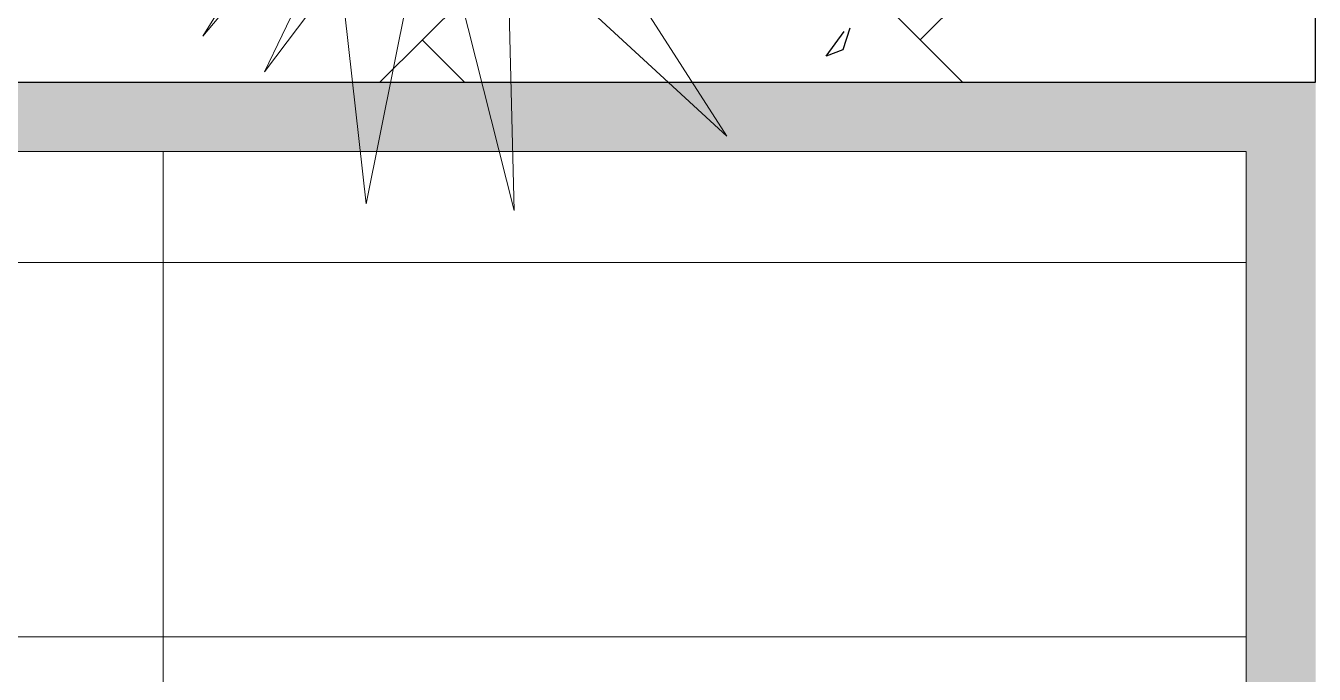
# Model space of a CAD drawing. Header units: millimetres. Extents: x -2729 to 15248, y -12439 to 5292.
# Drawn here: x 5898.4 to 5991.3, y -8514.6 to -8467.8 of the extents above; entities that cross this region are included whole.
import ezdxf

# ---------------------------------------------------------------- set-up
doc = ezdxf.new("R2010")
doc.units = ezdxf.units.MM
doc.layers.add('merdiven_Ном_пера__80', color=7, linetype='Continuous', lineweight=13)

# ---------------------------------------------------------------- blocks, each defined once
blk = doc.blocks.new('geghhhhhhhhh')
at = {"color": 70, "linetype": 'Continuous', "lineweight": 0}
for p, q in [((344.777, 8.645), (350.066, 17.204)), ((350.765, 15.847), (344.777, 8.645)), ((346.773, 7.497), (350.765, 15.847)), ((351.663, 13.968), (346.773, 7.497)), ((350.066, 3.217), (352.162, 13.655)), ((352.162, 13.655), (354.857, 3.008)), ((353.36, 13.133), (361.743, 5.409)), ((361.743, 5.409), (357.451, 12.09)), ((354.857, 3.008), (354.657, 10.628)), ((349.368, 9.376), (350.066, 3.217))]:
    blk.add_line(p, q, dxfattribs=at)
blk = doc.blocks.new('styrtys')
at = {"color": 86, "linetype": 'Continuous'}
for p, q in [((-22.675, -70.312), (-21.188, -68.692)), ((-20.735, -68.515), (-21.437, -69.989)), ((-21.437, -69.989), (-22.675, -70.312))]:
    blk.add_line(p, q, dxfattribs=at)

msp = doc.modelspace()

# ---------------------------------------------------------------- hatches: boundary and pattern name
at = {"true_color": 0x57574c}
h = msp.add_hatch(dxfattribs=at)
h.set_pattern_fill('AR-HBONE', color=251, scale=0.25)
h.set_pattern_definition([(45, (-0.0007, -12635.68), (4e-15, 35.921024), [76.2, -25.4]), (135, (17.96, -12617.72), (4e-15, 35.921024), [76.2, -25.4])])
h.paths.add_polyline_path([(5991.418, -8471.869), (5991.418, -8044.928), (5353.986, -8044.928), (5310.535, -8044.928), (5310.535, -8806.052), (5830.213, -8806.052), (5830.213, -8471.869)])
h = msp.add_hatch(color=251)
h.paths.add_polyline_path([(5991.418, -8510.578), (5986.418, -8510.578), (5986.418, -8651.736), (6398.823, -8651.736), (6398.823, -8646.736), (5991.418, -8646.736)], flags=17)
h.paths.add_polyline_path([(5991.418, -8471.869), (5830.213, -8471.869), (5830.213, -8510.578), (5838.213, -8510.578), (5838.213, -8476.869), (5986.418, -8476.869), (5986.418, -8510.578), (5991.418, -8510.578)])
h.paths.add_polyline_path([(5838.213, -8510.578), (5830.213, -8510.578), (5830.213, -8806.052), (6112.834, -8806.052), (6398.823, -8806.051), (6398.823, -8798.052), (5838.213, -8798.052)])

# ---------------------------------------------------------------- linework, layer by layer
at = {"color": 251, "true_color": 0x57574c}
msp.add_lwpolyline([(5991.418, -8471.869), (5991.418, -8044.928), (5353.986, -8044.928), (5310.535, -8044.928), (5310.535, -8806.052), (5830.213, -8806.052), (5830.213, -8471.869), (5991.418, -8471.869)], dxfattribs=at)
msp.add_lwpolyline([(6398.823, -8798.052), (6398.823, -8806.052), (5830.213, -8806.052), (5830.213, -8471.869), (5991.418, -8471.869)])
at = {"layer": 'merdiven_Ном_пера__80', "linetype": 'Continuous'}
for p, q in [((5986.418, -8476.869), (5838.213, -8476.869)), ((5908.315, -8729.302), (5908.315, -8476.869)), ((5986.418, -8476.869), (5986.418, -8651.736)), ((5986.418, -8476.869), (5986.418, -8651.736)), ((5838.213, -8484.869), (5986.418, -8484.869)), ((5838.213, -8511.869), (5986.418, -8511.869))]:
    msp.add_line(p, q, dxfattribs=at)

# ---------------------------------------------------------------- block references
at = {"color": 7, "linetype": 'Continuous', "lineweight": 0, "xscale": 2.227967417066542, "yscale": 2.227967417066542, "zscale": 2.227967417066542}
msp.add_blockref('geghhhhhhhhh', (5143.023, -8487.819, 0.112), dxfattribs=at)
at = {"rotation": 7.02783481133468}
msp.add_blockref('styrtys', (5970.037, -8397.442, 0.246), dxfattribs=at)

doc.saveas('drawing.dxf')
